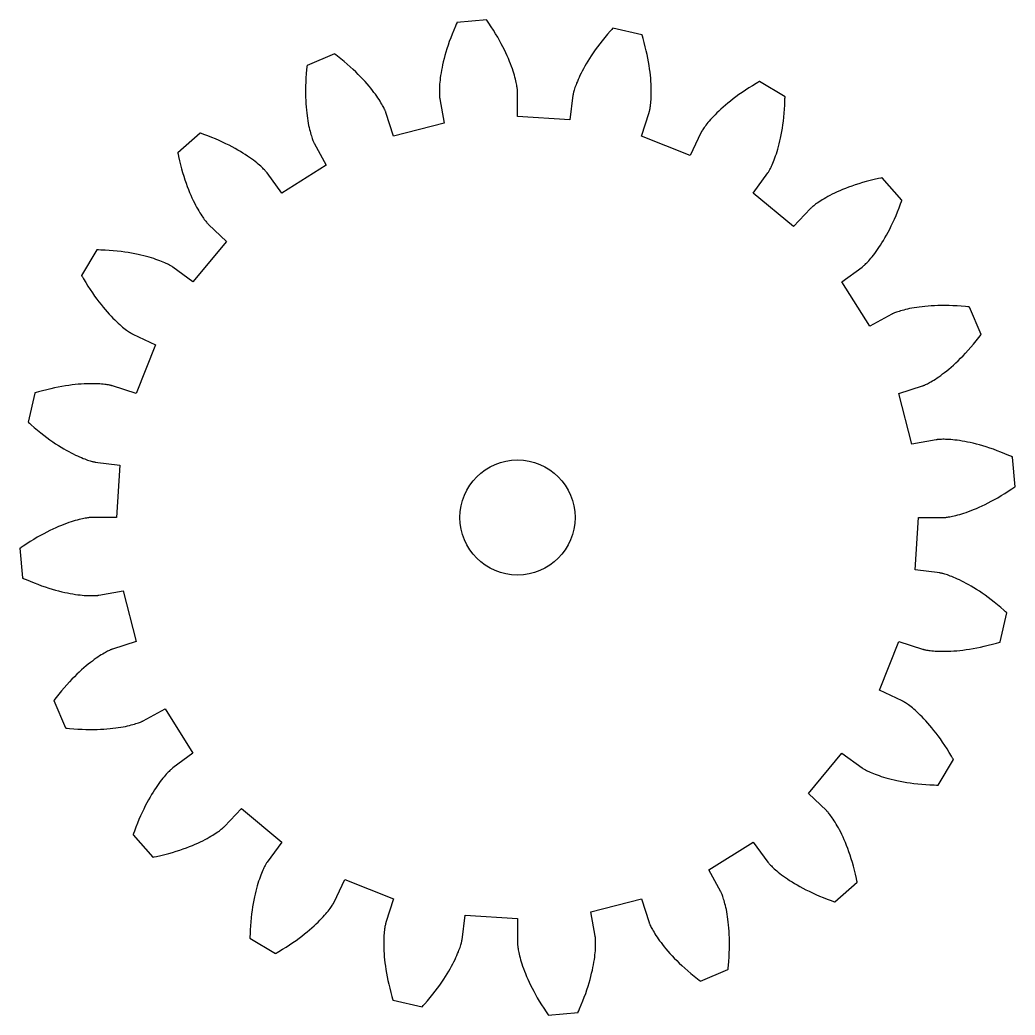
# Model space of a CAD drawing. Extents: x -167 to 32, y -85 to 62.
# Drawn here: x -19.7 to 32.2, y -23.8 to 28 of the extents above; entities that cross this region are included whole.
import ezdxf

# ---------------------------------------------------------------- set-up
doc = ezdxf.new("R2010")
doc.units = 0
doc.header["$MEASUREMENT"] = 0
doc.layers.get('0').update_dxf_attribs({"linetype": 'CONTINUOUS'})
doc.layers.add('gear', color=7, linetype='CONTINUOUS')

msp = doc.modelspace()

# ---------------------------------------------------------------- linework, layer by layer
msp.add_circle((6.264, 2.111), 3)
at = {"layer": 'gear'}
msp.add_lwpolyline([(27.172, 2.111), (28.468, 2.112), (28.478, 2.112), (28.495, 2.113), (28.519, 2.114), (28.549, 2.116), (28.586, 2.12), (28.63, 2.125), (28.68, 2.132), (28.737, 2.14), (28.8, 2.151), (28.87, 2.164), (28.946, 2.179), (29.029, 2.197), (29.117, 2.219), (29.212, 2.243), (29.313, 2.271), (29.42, 2.303), (29.533, 2.339), (29.652, 2.378), (29.776, 2.422), (29.906, 2.471), (30.041, 2.524), (30.182, 2.582), (30.328, 2.646), (30.478, 2.715), (30.634, 2.789), (30.794, 2.869), (30.959, 2.955), (31.129, 3.047), (31.302, 3.145), (31.48, 3.25), (31.662, 3.361), (31.847, 3.479), (32.036, 3.604), (32.132, 3.669), (32.18, 3.702), (32.192, 3.711), (32.198, 3.715), (32.201, 3.717), (32.202, 3.718), (32.202, 3.718), (32.202, 3.718), (32.06, 5.265), (32.06, 5.266), (32.059, 5.266), (32.058, 5.266), (32.055, 5.268), (32.048, 5.271), (32.035, 5.277), (31.981, 5.301), (31.875, 5.347), (31.667, 5.436), (31.463, 5.518), (31.264, 5.594), (31.07, 5.665), (30.882, 5.73), (30.698, 5.789), (30.521, 5.844), (30.348, 5.893), (30.182, 5.938), (30.021, 5.978), (29.866, 6.013), (29.717, 6.045), (29.575, 6.073), (29.438, 6.097), (29.308, 6.117), (29.184, 6.135), (29.066, 6.149), (28.955, 6.161), (28.851, 6.17), (28.753, 6.177), (28.662, 6.181), (28.578, 6.184), (28.5, 6.186), (28.429, 6.186), (28.365, 6.185), (28.307, 6.183), (28.256, 6.18), (28.213, 6.177), (28.176, 6.174), (28.145, 6.17), (28.122, 6.167), (28.105, 6.165), (28.095, 6.164), (26.821, 5.927), (26.149, 8.572), (27.381, 8.973), (27.391, 8.976), (27.407, 8.982), (27.429, 8.991), (27.457, 9.002), (27.491, 9.017), (27.531, 9.036), (27.577, 9.057), (27.628, 9.083), (27.685, 9.113), (27.747, 9.147), (27.815, 9.185), (27.888, 9.228), (27.966, 9.276), (28.048, 9.328), (28.136, 9.386), (28.228, 9.449), (28.324, 9.518), (28.425, 9.592), (28.529, 9.673), (28.638, 9.759), (28.75, 9.852), (28.866, 9.95), (28.985, 10.056), (29.107, 10.168), (29.232, 10.286), (29.36, 10.412), (29.49, 10.545), (29.623, 10.684), (29.757, 10.831), (29.894, 10.986), (30.032, 11.148), (30.172, 11.318), (30.313, 11.495), (30.384, 11.586), (30.42, 11.633), (30.429, 11.645), (30.433, 11.65), (30.435, 11.653), (30.436, 11.654), (30.436, 11.655), (30.436, 11.655), (29.823, 13.082), (29.822, 13.082), (29.822, 13.082), (29.821, 13.083), (29.817, 13.083), (29.81, 13.084), (29.795, 13.085), (29.737, 13.092), (29.622, 13.103), (29.396, 13.123), (29.177, 13.138), (28.964, 13.149), (28.758, 13.156), (28.559, 13.16), (28.366, 13.16), (28.18, 13.156), (28.001, 13.15), (27.829, 13.141), (27.664, 13.13), (27.505, 13.116), (27.354, 13.1), (27.21, 13.082), (27.072, 13.063), (26.942, 13.042), (26.819, 13.02), (26.703, 12.998), (26.594, 12.974), (26.491, 12.951), (26.396, 12.927), (26.308, 12.903), (26.227, 12.88), (26.153, 12.857), (26.085, 12.835), (26.024, 12.815), (25.97, 12.795), (25.923, 12.777), (25.882, 12.76), (25.848, 12.746), (25.82, 12.733), (25.799, 12.723), (25.783, 12.716), (25.774, 12.711), (24.636, 12.093), (23.179, 14.401), (24.227, 15.162), (24.235, 15.169), (24.249, 15.179), (24.267, 15.194), (24.29, 15.214), (24.318, 15.239), (24.35, 15.268), (24.387, 15.303), (24.428, 15.344), (24.473, 15.389), (24.522, 15.441), (24.574, 15.498), (24.63, 15.562), (24.69, 15.631), (24.752, 15.707), (24.817, 15.789), (24.885, 15.877), (24.956, 15.972), (25.028, 16.074), (25.103, 16.183), (25.18, 16.299), (25.258, 16.421), (25.337, 16.551), (25.418, 16.688), (25.499, 16.832), (25.582, 16.984), (25.664, 17.143), (25.747, 17.309), (25.83, 17.483), (25.913, 17.664), (25.995, 17.854), (26.077, 18.05), (26.157, 18.255), (26.237, 18.467), (26.276, 18.576), (26.295, 18.631), (26.3, 18.645), (26.302, 18.652), (26.304, 18.656), (26.304, 18.657), (26.304, 18.657), (26.304, 18.657), (25.279, 19.825), (25.279, 19.825), (25.279, 19.825), (25.278, 19.825), (25.274, 19.824), (25.267, 19.823), (25.253, 19.82), (25.195, 19.808), (25.082, 19.783), (24.861, 19.732), (24.648, 19.679), (24.443, 19.624), (24.244, 19.567), (24.053, 19.508), (23.87, 19.449), (23.694, 19.388), (23.526, 19.327), (23.365, 19.265), (23.211, 19.203), (23.065, 19.141), (22.926, 19.079), (22.794, 19.018), (22.67, 18.957), (22.552, 18.897), (22.442, 18.838), (22.338, 18.781), (22.242, 18.725), (22.152, 18.671), (22.069, 18.619), (21.992, 18.569), (21.922, 18.522), (21.858, 18.477), (21.801, 18.436), (21.75, 18.397), (21.704, 18.361), (21.665, 18.33), (21.631, 18.301), (21.603, 18.277), (21.581, 18.257), (21.563, 18.24), (21.551, 18.229), (21.544, 18.221), (20.652, 17.282), (18.554, 19.026), (19.315, 20.075), (19.321, 20.083), (19.33, 20.097), (19.343, 20.117), (19.359, 20.143), (19.378, 20.175), (19.399, 20.213), (19.424, 20.258), (19.45, 20.309), (19.479, 20.366), (19.509, 20.43), (19.542, 20.501), (19.575, 20.579), (19.61, 20.663), (19.646, 20.754), (19.683, 20.853), (19.72, 20.958), (19.758, 21.07), (19.795, 21.189), (19.833, 21.316), (19.87, 21.449), (19.906, 21.59), (19.942, 21.738), (19.976, 21.893), (20.009, 22.056), (20.04, 22.225), (20.07, 22.402), (20.097, 22.586), (20.123, 22.777), (20.145, 22.975), (20.165, 23.18), (20.182, 23.393), (20.195, 23.612), (20.205, 23.838), (20.208, 23.954), (20.21, 24.013), (20.21, 24.027), (20.21, 24.035), (20.21, 24.038), (20.21, 24.039), (20.21, 24.04), (20.21, 24.04), (18.875, 24.834), (18.875, 24.834), (18.874, 24.834), (18.874, 24.834), (18.87, 24.832), (18.864, 24.828), (18.851, 24.821), (18.8, 24.792), (18.7, 24.733), (18.506, 24.617), (18.32, 24.5), (18.141, 24.384), (17.97, 24.269), (17.807, 24.154), (17.651, 24.041), (17.502, 23.929), (17.361, 23.819), (17.227, 23.71), (17.1, 23.603), (16.98, 23.499), (16.867, 23.397), (16.761, 23.298), (16.661, 23.202), (16.568, 23.109), (16.481, 23.019), (16.401, 22.932), (16.326, 22.849), (16.257, 22.77), (16.194, 22.695), (16.137, 22.624), (16.085, 22.557), (16.038, 22.495), (15.996, 22.438), (15.959, 22.385), (15.927, 22.337), (15.9, 22.295), (15.876, 22.258), (15.857, 22.226), (15.842, 22.199), (15.83, 22.179), (15.822, 22.164), (15.818, 22.155), (15.26, 20.985), (12.725, 21.996), (13.126, 23.228), (13.128, 23.238), (13.133, 23.254), (13.139, 23.277), (13.146, 23.307), (13.154, 23.343), (13.163, 23.386), (13.172, 23.436), (13.181, 23.493), (13.191, 23.556), (13.2, 23.627), (13.209, 23.704), (13.217, 23.788), (13.224, 23.879), (13.23, 23.977), (13.235, 24.082), (13.238, 24.193), (13.239, 24.312), (13.238, 24.437), (13.234, 24.569), (13.228, 24.707), (13.219, 24.852), (13.207, 25.004), (13.192, 25.162), (13.173, 25.327), (13.151, 25.498), (13.124, 25.675), (13.094, 25.858), (13.058, 26.048), (13.019, 26.243), (12.974, 26.445), (12.924, 26.652), (12.869, 26.865), (12.809, 27.083), (12.776, 27.194), (12.759, 27.25), (12.755, 27.264), (12.753, 27.271), (12.752, 27.275), (12.752, 27.276), (12.752, 27.276), (12.751, 27.276), (11.236, 27.619), (11.236, 27.619), (11.235, 27.619), (11.235, 27.618), (11.232, 27.615), (11.227, 27.61), (11.218, 27.599), (11.178, 27.555), (11.101, 27.469), (10.953, 27.298), (10.811, 27.13), (10.677, 26.964), (10.55, 26.802), (10.43, 26.642), (10.317, 26.486), (10.21, 26.334), (10.11, 26.185), (10.016, 26.041), (9.929, 25.9), (9.847, 25.764), (9.771, 25.632), (9.7, 25.505), (9.635, 25.382), (9.575, 25.265), (9.521, 25.153), (9.471, 25.045), (9.425, 24.943), (9.384, 24.847), (9.348, 24.756), (9.315, 24.671), (9.286, 24.591), (9.261, 24.518), (9.239, 24.45), (9.22, 24.389), (9.204, 24.333), (9.191, 24.284), (9.18, 24.242), (9.172, 24.206), (9.166, 24.176), (9.161, 24.153), (9.158, 24.136), (9.157, 24.126), (8.988, 22.841), (6.264, 23.02), (6.264, 24.315), (6.264, 24.325), (6.263, 24.342), (6.262, 24.366), (6.259, 24.396), (6.256, 24.433), (6.251, 24.477), (6.244, 24.527), (6.236, 24.584), (6.225, 24.647), (6.212, 24.717), (6.197, 24.793), (6.178, 24.876), (6.157, 24.965), (6.132, 25.06), (6.104, 25.161), (6.073, 25.267), (6.037, 25.38), (5.997, 25.499), (5.953, 25.623), (5.905, 25.753), (5.851, 25.888), (5.793, 26.029), (5.73, 26.175), (5.661, 26.325), (5.587, 26.481), (5.507, 26.641), (5.421, 26.806), (5.329, 26.976), (5.231, 27.149), (5.126, 27.327), (5.015, 27.509), (4.897, 27.694), (4.772, 27.883), (4.707, 27.979), (4.673, 28.027), (4.665, 28.039), (4.661, 28.045), (4.659, 28.048), (4.658, 28.049), (4.658, 28.049), (4.658, 28.049), (3.11, 27.907), (3.11, 27.907), (3.11, 27.906), (3.11, 27.906), (3.108, 27.902), (3.105, 27.895), (3.099, 27.882), (3.075, 27.829), (3.029, 27.723), (2.94, 27.514), (2.858, 27.31), (2.781, 27.111), (2.711, 26.918), (2.646, 26.729), (2.587, 26.546), (2.532, 26.368), (2.483, 26.195), (2.438, 26.029), (2.398, 25.868), (2.362, 25.713), (2.331, 25.564), (2.303, 25.422), (2.279, 25.285), (2.259, 25.155), (2.241, 25.031), (2.227, 24.914), (2.215, 24.803), (2.206, 24.698), (2.199, 24.6), (2.194, 24.509), (2.191, 24.425), (2.19, 24.347), (2.19, 24.276), (2.191, 24.212), (2.193, 24.154), (2.196, 24.104), (2.199, 24.06), (2.202, 24.023), (2.205, 23.992), (2.208, 23.969), (2.211, 23.952), (2.212, 23.942), (2.449, 22.668), (-0.197, 21.996), (-0.597, 23.228), (-0.6, 23.238), (-0.606, 23.254), (-0.615, 23.276), (-0.627, 23.304), (-0.642, 23.338), (-0.66, 23.378), (-0.682, 23.424), (-0.707, 23.475), (-0.737, 23.532), (-0.771, 23.595), (-0.809, 23.662), (-0.852, 23.735), (-0.9, 23.813), (-0.952, 23.896), (-1.01, 23.983), (-1.074, 24.075), (-1.142, 24.171), (-1.217, 24.272), (-1.297, 24.376), (-1.383, 24.485), (-1.476, 24.597), (-1.575, 24.713), (-1.68, 24.832), (-1.792, 24.954), (-1.911, 25.079), (-2.036, 25.207), (-2.169, 25.337), (-2.309, 25.47), (-2.456, 25.605), (-2.61, 25.741), (-2.772, 25.88), (-2.942, 26.019), (-3.119, 26.16), (-3.211, 26.231), (-3.257, 26.267), (-3.269, 26.276), (-3.275, 26.28), (-3.278, 26.282), (-3.278, 26.283), (-3.279, 26.283), (-3.279, 26.283), (-4.706, 25.67), (-4.707, 25.67), (-4.707, 25.669), (-4.707, 25.668), (-4.707, 25.665), (-4.708, 25.657), (-4.71, 25.643), (-4.716, 25.584), (-4.727, 25.469), (-4.747, 25.244), (-4.762, 25.024), (-4.773, 24.812), (-4.781, 24.605), (-4.784, 24.406), (-4.784, 24.213), (-4.781, 24.027), (-4.774, 23.848), (-4.765, 23.676), (-4.754, 23.511), (-4.74, 23.352), (-4.724, 23.201), (-4.706, 23.057), (-4.687, 22.92), (-4.666, 22.789), (-4.645, 22.666), (-4.622, 22.55), (-4.599, 22.441), (-4.575, 22.339), (-4.551, 22.243), (-4.528, 22.155), (-4.504, 22.074), (-4.482, 22), (-4.46, 21.932), (-4.439, 21.871), (-4.419, 21.817), (-4.401, 21.77), (-4.384, 21.729), (-4.37, 21.695), (-4.358, 21.667), (-4.348, 21.646), (-4.34, 21.631), (-4.336, 21.622), (-3.717, 20.483), (-6.025, 19.026), (-6.787, 20.075), (-6.793, 20.083), (-6.803, 20.096), (-6.818, 20.114), (-6.838, 20.137), (-6.863, 20.165), (-6.893, 20.197), (-6.928, 20.234), (-6.968, 20.275), (-7.014, 20.32), (-7.065, 20.369), (-7.123, 20.422), (-7.186, 20.478), (-7.255, 20.537), (-7.331, 20.599), (-7.413, 20.665), (-7.501, 20.732), (-7.597, 20.803), (-7.698, 20.876), (-7.807, 20.95), (-7.923, 21.027), (-8.045, 21.105), (-8.175, 21.184), (-8.312, 21.265), (-8.456, 21.347), (-8.608, 21.429), (-8.767, 21.512), (-8.933, 21.595), (-9.107, 21.677), (-9.289, 21.76), (-9.478, 21.842), (-9.675, 21.924), (-9.879, 22.004), (-10.091, 22.084), (-10.2, 22.123), (-10.256, 22.142), (-10.269, 22.147), (-10.276, 22.15), (-10.28, 22.151), (-10.281, 22.151), (-10.281, 22.151), (-10.281, 22.151), (-11.449, 21.127), (-11.45, 21.126), (-11.449, 21.126), (-11.449, 21.125), (-11.449, 21.121), (-11.447, 21.114), (-11.444, 21.1), (-11.432, 21.043), (-11.407, 20.929), (-11.356, 20.709), (-11.303, 20.495), (-11.248, 20.29), (-11.191, 20.091), (-11.133, 19.901), (-11.073, 19.717), (-11.013, 19.542), (-10.951, 19.373), (-10.889, 19.212), (-10.827, 19.059), (-10.765, 18.912), (-10.703, 18.773), (-10.642, 18.642), (-10.581, 18.517), (-10.521, 18.399), (-10.462, 18.289), (-10.405, 18.186), (-10.349, 18.089), (-10.295, 17.999), (-10.243, 17.916), (-10.193, 17.839), (-10.146, 17.769), (-10.102, 17.706), (-10.06, 17.648), (-10.021, 17.597), (-9.986, 17.552), (-9.954, 17.512), (-9.926, 17.479), (-9.901, 17.45), (-9.881, 17.428), (-9.865, 17.41), (-9.853, 17.398), (-9.846, 17.391), (-8.906, 16.5), (-10.651, 14.401), (-11.699, 15.162), (-11.707, 15.168), (-11.721, 15.177), (-11.741, 15.19), (-11.767, 15.206), (-11.799, 15.225), (-11.838, 15.247), (-11.882, 15.271), (-11.933, 15.297), (-11.991, 15.326), (-12.055, 15.357), (-12.125, 15.389), (-12.203, 15.422), (-12.287, 15.457), (-12.379, 15.493), (-12.477, 15.53), (-12.582, 15.567), (-12.694, 15.605), (-12.814, 15.642), (-12.94, 15.68), (-13.074, 15.717), (-13.214, 15.753), (-13.362, 15.789), (-13.517, 15.823), (-13.68, 15.856), (-13.849, 15.888), (-14.026, 15.917), (-14.21, 15.945), (-14.401, 15.97), (-14.599, 15.992), (-14.805, 16.012), (-15.017, 16.029), (-15.236, 16.042), (-15.463, 16.052), (-15.578, 16.056), (-15.637, 16.057), (-15.652, 16.057), (-15.659, 16.058), (-15.663, 16.058), (-15.664, 16.058), (-15.664, 16.058), (-15.664, 16.057), (-16.458, 14.722), (-16.458, 14.722), (-16.458, 14.721), (-16.458, 14.721), (-16.456, 14.717), (-16.452, 14.711), (-16.445, 14.698), (-16.416, 14.648), (-16.358, 14.548), (-16.241, 14.353), (-16.124, 14.167), (-16.008, 13.988), (-15.893, 13.817), (-15.778, 13.654), (-15.665, 13.498), (-15.553, 13.35), (-15.443, 13.208), (-15.334, 13.074), (-15.228, 12.948), (-15.123, 12.828), (-15.022, 12.715), (-14.922, 12.608), (-14.826, 12.509), (-14.733, 12.415), (-14.643, 12.328), (-14.556, 12.248), (-14.473, 12.173), (-14.394, 12.104), (-14.319, 12.041), (-14.248, 11.984), (-14.181, 11.932), (-14.119, 11.885), (-14.062, 11.843), (-14.009, 11.807), (-13.962, 11.774), (-13.919, 11.747), (-13.882, 11.723), (-13.85, 11.704), (-13.824, 11.689), (-13.803, 11.678), (-13.788, 11.67), (-13.779, 11.665), (-12.609, 11.108), (-13.621, 8.572), (-14.853, 8.973), (-14.862, 8.976), (-14.879, 8.98), (-14.902, 8.986), (-14.931, 8.993), (-14.967, 9.001), (-15.011, 9.01), (-15.06, 9.019), (-15.117, 9.029), (-15.181, 9.038), (-15.251, 9.047), (-15.328, 9.056), (-15.412, 9.064), (-15.503, 9.071), (-15.601, 9.077), (-15.706, 9.082), (-15.818, 9.085), (-15.936, 9.086), (-16.061, 9.085), (-16.193, 9.081), (-16.331, 9.075), (-16.476, 9.066), (-16.628, 9.054), (-16.786, 9.039), (-16.951, 9.02), (-17.122, 8.998), (-17.299, 8.971), (-17.483, 8.941), (-17.672, 8.906), (-17.868, 8.866), (-18.069, 8.821), (-18.276, 8.771), (-18.489, 8.716), (-18.707, 8.656), (-18.818, 8.623), (-18.874, 8.607), (-18.889, 8.602), (-18.896, 8.6), (-18.899, 8.599), (-18.9, 8.599), (-18.9, 8.599), (-18.901, 8.599), (-19.243, 7.083), (-19.243, 7.083), (-19.243, 7.083), (-19.242, 7.082), (-19.239, 7.08), (-19.234, 7.075), (-19.223, 7.065), (-19.18, 7.025), (-19.093, 6.948), (-18.922, 6.8), (-18.754, 6.659), (-18.588, 6.525), (-18.426, 6.398), (-18.266, 6.278), (-18.11, 6.164), (-17.958, 6.058), (-17.81, 5.957), (-17.665, 5.864), (-17.524, 5.776), (-17.388, 5.694), (-17.256, 5.618), (-17.129, 5.547), (-17.007, 5.482), (-16.889, 5.423), (-16.777, 5.368), (-16.669, 5.318), (-16.568, 5.272), (-16.471, 5.231), (-16.38, 5.195), (-16.295, 5.162), (-16.215, 5.133), (-16.142, 5.108), (-16.074, 5.086), (-16.013, 5.067), (-15.958, 5.051), (-15.909, 5.038), (-15.866, 5.028), (-15.83, 5.019), (-15.8, 5.013), (-15.777, 5.008), (-15.76, 5.005), (-15.75, 5.004), (-14.466, 4.835), (-14.644, 2.111), (-15.939, 2.111), (-15.949, 2.111), (-15.966, 2.11), (-15.99, 2.109), (-16.02, 2.107), (-16.057, 2.103), (-16.101, 2.098), (-16.151, 2.091), (-16.208, 2.083), (-16.272, 2.072), (-16.341, 2.059), (-16.418, 2.044), (-16.5, 2.025), (-16.589, 2.004), (-16.684, 1.98), (-16.785, 1.952), (-16.892, 1.92), (-17.005, 1.884), (-17.123, 1.845), (-17.248, 1.801), (-17.377, 1.752), (-17.513, 1.699), (-17.653, 1.64), (-17.799, 1.577), (-17.95, 1.508), (-18.105, 1.434), (-18.266, 1.354), (-18.431, 1.268), (-18.6, 1.176), (-18.774, 1.078), (-18.951, 0.973), (-19.133, 0.862), (-19.318, 0.744), (-19.507, 0.619), (-19.603, 0.554), (-19.651, 0.52), (-19.663, 0.512), (-19.669, 0.508), (-19.672, 0.506), (-19.673, 0.505), (-19.673, 0.505), (-19.674, 0.505), (-19.531, -1.042), (-19.531, -1.043), (-19.531, -1.043), (-19.53, -1.043), (-19.526, -1.045), (-19.52, -1.048), (-19.506, -1.054), (-19.453, -1.078), (-19.347, -1.124), (-19.138, -1.213), (-18.935, -1.295), (-18.736, -1.371), (-18.542, -1.442), (-18.353, -1.507), (-18.17, -1.566), (-17.992, -1.621), (-17.82, -1.67), (-17.653, -1.715), (-17.492, -1.755), (-17.338, -1.79), (-17.189, -1.822), (-17.046, -1.85), (-16.909, -1.874), (-16.779, -1.894), (-16.655, -1.912), (-16.538, -1.926), (-16.427, -1.938), (-16.322, -1.947), (-16.225, -1.954), (-16.133, -1.958), (-16.049, -1.961), (-15.971, -1.963), (-15.9, -1.963), (-15.836, -1.962), (-15.779, -1.96), (-15.728, -1.957), (-15.684, -1.954), (-15.647, -1.951), (-15.617, -1.947), (-15.593, -1.945), (-15.576, -1.942), (-15.566, -1.941), (-14.293, -1.704), (-13.621, -4.349), (-14.853, -4.75), (-14.862, -4.753), (-14.878, -4.759), (-14.9, -4.768), (-14.928, -4.78), (-14.962, -4.794), (-15.002, -4.813), (-15.048, -4.834), (-15.099, -4.86), (-15.156, -4.89), (-15.219, -4.924), (-15.286, -4.962), (-15.359, -5.005), (-15.437, -5.053), (-15.52, -5.105), (-15.607, -5.163), (-15.699, -5.226), (-15.796, -5.295), (-15.896, -5.37), (-16.001, -5.45), (-16.109, -5.536), (-16.221, -5.629), (-16.337, -5.727), (-16.456, -5.833), (-16.578, -5.945), (-16.703, -6.063), (-16.831, -6.189), (-16.961, -6.322), (-17.094, -6.461), (-17.229, -6.609), (-17.366, -6.763), (-17.504, -6.925), (-17.644, -7.095), (-17.785, -7.272), (-17.856, -7.363), (-17.891, -7.41), (-17.9, -7.422), (-17.904, -7.428), (-17.907, -7.43), (-17.907, -7.431), (-17.908, -7.432), (-17.908, -7.432), (-17.294, -8.859), (-17.294, -8.859), (-17.293, -8.859), (-17.292, -8.86), (-17.289, -8.86), (-17.282, -8.861), (-17.267, -8.862), (-17.209, -8.869), (-17.093, -8.88), (-16.868, -8.9), (-16.649, -8.915), (-16.436, -8.926), (-16.23, -8.933), (-16.03, -8.937), (-15.837, -8.937), (-15.652, -8.934), (-15.472, -8.927), (-15.3, -8.918), (-15.135, -8.907), (-14.977, -8.893), (-14.825, -8.877), (-14.681, -8.859), (-14.544, -8.84), (-14.414, -8.819), (-14.29, -8.797), (-14.174, -8.775), (-14.065, -8.751), (-13.963, -8.728), (-13.868, -8.704), (-13.78, -8.681), (-13.698, -8.657), (-13.624, -8.634), (-13.556, -8.613), (-13.496, -8.592), (-13.442, -8.572), (-13.394, -8.554), (-13.354, -8.537), (-13.319, -8.523), (-13.292, -8.51), (-13.27, -8.5), (-13.255, -8.493), (-13.246, -8.488), (-12.107, -7.87), (-10.651, -10.178), (-11.699, -10.94), (-11.707, -10.946), (-11.72, -10.956), (-11.738, -10.971), (-11.761, -10.991), (-11.789, -11.016), (-11.822, -11.045), (-11.858, -11.08), (-11.899, -11.121), (-11.945, -11.166), (-11.993, -11.218), (-12.046, -11.275), (-12.102, -11.339), (-12.161, -11.408), (-12.224, -11.484), (-12.289, -11.566), (-12.357, -11.654), (-12.427, -11.749), (-12.5, -11.851), (-12.574, -11.96), (-12.651, -12.076), (-12.729, -12.198), (-12.809, -12.328), (-12.889, -12.465), (-12.971, -12.609), (-13.053, -12.761), (-13.136, -12.92), (-13.219, -13.086), (-13.302, -13.26), (-13.384, -13.442), (-13.467, -13.631), (-13.548, -13.828), (-13.629, -14.032), (-13.708, -14.244), (-13.747, -14.353), (-13.767, -14.408), (-13.771, -14.422), (-13.774, -14.429), (-13.775, -14.433), (-13.775, -14.434), (-13.776, -14.434), (-13.775, -14.434), (-12.751, -15.602), (-12.751, -15.602), (-12.75, -15.602), (-12.749, -15.602), (-12.746, -15.601), (-12.738, -15.6), (-12.724, -15.597), (-12.667, -15.585), (-12.554, -15.56), (-12.333, -15.509), (-12.12, -15.456), (-11.914, -15.401), (-11.716, -15.344), (-11.525, -15.286), (-11.342, -15.226), (-11.166, -15.165), (-10.997, -15.104), (-10.836, -15.042), (-10.683, -14.98), (-10.537, -14.918), (-10.398, -14.856), (-10.266, -14.795), (-10.141, -14.734), (-10.024, -14.674), (-9.913, -14.615), (-9.81, -14.558), (-9.713, -14.502), (-9.623, -14.448), (-9.54, -14.396), (-9.464, -14.346), (-9.394, -14.299), (-9.33, -14.254), (-9.272, -14.213), (-9.221, -14.174), (-9.176, -14.139), (-9.136, -14.107), (-9.103, -14.078), (-9.075, -14.054), (-9.052, -14.034), (-9.035, -14.017), (-9.023, -14.006), (-9.015, -13.999), (-8.124, -13.059), (-6.025, -14.804), (-6.787, -15.852), (-6.792, -15.86), (-6.802, -15.874), (-6.814, -15.894), (-6.83, -15.92), (-6.849, -15.952), (-6.871, -15.99), (-6.895, -16.035), (-6.922, -16.086), (-6.95, -16.143), (-6.981, -16.208), (-7.013, -16.278), (-7.047, -16.356), (-7.082, -16.44), (-7.118, -16.531), (-7.154, -16.63), (-7.191, -16.735), (-7.229, -16.847), (-7.267, -16.966), (-7.304, -17.093), (-7.341, -17.226), (-7.378, -17.367), (-7.413, -17.515), (-7.447, -17.67), (-7.48, -17.833), (-7.512, -18.002), (-7.541, -18.179), (-7.569, -18.363), (-7.594, -18.554), (-7.617, -18.752), (-7.636, -18.957), (-7.653, -19.17), (-7.666, -19.389), (-7.676, -19.615), (-7.68, -19.731), (-7.681, -19.79), (-7.682, -19.804), (-7.682, -19.812), (-7.682, -19.815), (-7.682, -19.816), (-7.682, -19.817), (-7.682, -19.817), (-6.346, -20.611), (-6.346, -20.611), (-6.346, -20.611), (-6.345, -20.611), (-6.342, -20.609), (-6.335, -20.605), (-6.323, -20.598), (-6.272, -20.569), (-6.172, -20.51), (-5.978, -20.394), (-5.791, -20.277), (-5.613, -20.161), (-5.442, -20.046), (-5.278, -19.931), (-5.122, -19.818), (-4.974, -19.706), (-4.833, -19.596), (-4.699, -19.487), (-4.572, -19.381), (-4.452, -19.276), (-4.339, -19.174), (-4.233, -19.075), (-4.133, -18.979), (-4.04, -18.886), (-3.953, -18.796), (-3.872, -18.709), (-3.797, -18.626), (-3.729, -18.547), (-3.666, -18.472), (-3.608, -18.401), (-3.556, -18.334), (-3.509, -18.272), (-3.468, -18.215), (-3.431, -18.162), (-3.399, -18.114), (-3.371, -18.072), (-3.348, -18.035), (-3.329, -18.003), (-3.313, -17.976), (-3.302, -17.956), (-3.294, -17.941), (-3.289, -17.932), (-2.732, -16.762), (-0.197, -17.773), (-0.597, -19.005), (-0.6, -19.015), (-0.604, -19.031), (-0.61, -19.054), (-0.617, -19.084), (-0.625, -19.12), (-0.634, -19.163), (-0.643, -19.213), (-0.653, -19.27), (-0.662, -19.333), (-0.672, -19.404), (-0.68, -19.481), (-0.688, -19.565), (-0.696, -19.656), (-0.702, -19.754), (-0.706, -19.859), (-0.709, -19.97), (-0.71, -20.089), (-0.709, -20.214), (-0.706, -20.346), (-0.7, -20.484), (-0.691, -20.629), (-0.679, -20.781), (-0.663, -20.939), (-0.645, -21.104), (-0.622, -21.275), (-0.596, -21.452), (-0.565, -21.635), (-0.53, -21.825), (-0.49, -22.02), (-0.445, -22.222), (-0.396, -22.429), (-0.341, -22.642), (-0.28, -22.86), (-0.248, -22.971), (-0.231, -23.027), (-0.227, -23.041), (-0.225, -23.048), (-0.223, -23.052), (-0.223, -23.053), (-0.223, -23.053), (-0.223, -23.053), (1.293, -23.396), (1.293, -23.396), (1.293, -23.396), (1.294, -23.395), (1.296, -23.392), (1.301, -23.387), (1.311, -23.376), (1.35, -23.333), (1.427, -23.246), (1.576, -23.075), (1.717, -22.907), (1.851, -22.741), (1.978, -22.579), (2.098, -22.419), (2.211, -22.263), (2.318, -22.111), (2.418, -21.962), (2.512, -21.818), (2.6, -21.677), (2.682, -21.541), (2.758, -21.409), (2.828, -21.282), (2.893, -21.16), (2.953, -21.042), (3.008, -20.93), (3.058, -20.822), (3.103, -20.72), (3.144, -20.624), (3.181, -20.533), (3.214, -20.448), (3.243, -20.368), (3.268, -20.295), (3.29, -20.227), (3.309, -20.166), (3.324, -20.111), (3.338, -20.062), (3.348, -20.019), (3.357, -19.983), (3.363, -19.953), (3.367, -19.93), (3.37, -19.913), (3.372, -19.903), (3.541, -18.619), (6.264, -18.797), (6.264, -20.092), (6.265, -20.102), (6.265, -20.119), (6.267, -20.143), (6.269, -20.173), (6.273, -20.21), (6.278, -20.254), (6.284, -20.304), (6.293, -20.361), (6.304, -20.424), (6.316, -20.494), (6.332, -20.57), (6.35, -20.653), (6.372, -20.742), (6.396, -20.837), (6.424, -20.938), (6.456, -21.045), (6.491, -21.157), (6.531, -21.276), (6.575, -21.4), (6.624, -21.53), (6.677, -21.665), (6.735, -21.806), (6.799, -21.952), (6.867, -22.103), (6.942, -22.258), (7.022, -22.419), (7.107, -22.584), (7.199, -22.753), (7.298, -22.927), (7.402, -23.104), (7.514, -23.286), (7.632, -23.471), (7.757, -23.66), (7.822, -23.756), (7.855, -23.804), (7.864, -23.816), (7.868, -23.822), (7.87, -23.825), (7.871, -23.826), (7.871, -23.826), (7.871, -23.826), (9.418, -23.684), (9.418, -23.684), (9.419, -23.683), (9.419, -23.683), (9.42, -23.679), (9.423, -23.673), (9.43, -23.659), (9.453, -23.606), (9.5, -23.5), (9.589, -23.291), (9.671, -23.087), (9.747, -22.888), (9.818, -22.695), (9.883, -22.506), (9.942, -22.323), (9.996, -22.145), (10.046, -21.973), (10.09, -21.806), (10.13, -21.645), (10.166, -21.49), (10.198, -21.342), (10.225, -21.199), (10.249, -21.062), (10.27, -20.932), (10.287, -20.808), (10.302, -20.691), (10.313, -20.58), (10.323, -20.475), (10.329, -20.377), (10.334, -20.286), (10.337, -20.202), (10.338, -20.124), (10.338, -20.053), (10.337, -19.989), (10.335, -19.931), (10.333, -19.881), (10.33, -19.837), (10.326, -19.8), (10.323, -19.77), (10.32, -19.746), (10.318, -19.729), (10.316, -19.719), (10.08, -18.446), (12.725, -17.773), (13.126, -19.005), (13.129, -19.015), (13.135, -19.031), (13.144, -19.053), (13.155, -19.081), (13.17, -19.115), (13.188, -19.155), (13.21, -19.201), (13.236, -19.252), (13.266, -19.309), (13.299, -19.372), (13.338, -19.439), (13.381, -19.512), (13.428, -19.59), (13.481, -19.673), (13.539, -19.76), (13.602, -19.852), (13.671, -19.948), (13.745, -20.049), (13.826, -20.154), (13.912, -20.262), (14.004, -20.374), (14.103, -20.49), (14.208, -20.609), (14.32, -20.731), (14.439, -20.856), (14.565, -20.984), (14.697, -21.114), (14.837, -21.247), (14.984, -21.382), (15.139, -21.518), (15.301, -21.657), (15.47, -21.797), (15.648, -21.938), (15.739, -22.008), (15.786, -22.044), (15.797, -22.053), (15.803, -22.057), (15.806, -22.06), (15.807, -22.06), (15.807, -22.06), (15.808, -22.06), (17.235, -21.447), (17.235, -21.447), (17.235, -21.446), (17.235, -21.445), (17.236, -21.442), (17.237, -21.434), (17.238, -21.42), (17.244, -21.362), (17.256, -21.246), (17.276, -21.021), (17.291, -20.801), (17.302, -20.589), (17.309, -20.382), (17.313, -20.183), (17.313, -19.99), (17.309, -19.804), (17.303, -19.625), (17.294, -19.453), (17.282, -19.288), (17.268, -19.129), (17.253, -18.978), (17.235, -18.834), (17.215, -18.697), (17.195, -18.566), (17.173, -18.443), (17.15, -18.327), (17.127, -18.218), (17.104, -18.116), (17.08, -18.021), (17.056, -17.932), (17.033, -17.851), (17.01, -17.777), (16.988, -17.709), (16.967, -17.648), (16.948, -17.594), (16.929, -17.547), (16.913, -17.506), (16.898, -17.472), (16.886, -17.444), (16.876, -17.423), (16.869, -17.408), (16.864, -17.399), (16.246, -16.26), (18.554, -14.804), (19.315, -15.852), (19.321, -15.86), (19.332, -15.873), (19.347, -15.891), (19.367, -15.914), (19.391, -15.942), (19.421, -15.975), (19.456, -16.011), (19.496, -16.052), (19.542, -16.097), (19.594, -16.146), (19.651, -16.199), (19.714, -16.255), (19.784, -16.314), (19.859, -16.376), (19.942, -16.442), (20.03, -16.51), (20.125, -16.58), (20.227, -16.653), (20.336, -16.727), (20.451, -16.804), (20.574, -16.882), (20.704, -16.961), (20.841, -17.042), (20.985, -17.124), (21.136, -17.206), (21.295, -17.289), (21.462, -17.372), (21.636, -17.455), (21.817, -17.537), (22.006, -17.619), (22.203, -17.701), (22.408, -17.782), (22.62, -17.861), (22.729, -17.9), (22.784, -17.919), (22.798, -17.924), (22.805, -17.927), (22.808, -17.928), (22.809, -17.928), (22.81, -17.928), (22.81, -17.928), (23.978, -16.904), (23.978, -16.903), (23.978, -16.903), (23.978, -16.902), (23.977, -16.899), (23.976, -16.891), (23.973, -16.877), (23.961, -16.82), (23.936, -16.706), (23.885, -16.486), (23.832, -16.272), (23.777, -16.067), (23.72, -15.868), (23.661, -15.678), (23.602, -15.494), (23.541, -15.319), (23.48, -15.15), (23.418, -14.989), (23.356, -14.836), (23.294, -14.689), (23.232, -14.55), (23.17, -14.419), (23.11, -14.294), (23.05, -14.177), (22.991, -14.066), (22.933, -13.963), (22.878, -13.866), (22.824, -13.776), (22.772, -13.693), (22.722, -13.616), (22.675, -13.546), (22.63, -13.483), (22.588, -13.425), (22.55, -13.374), (22.514, -13.329), (22.482, -13.289), (22.454, -13.256), (22.43, -13.227), (22.409, -13.205), (22.393, -13.188), (22.381, -13.175), (22.374, -13.168), (21.434, -12.277), (23.179, -10.178), (24.227, -10.939), (24.236, -10.945), (24.25, -10.955), (24.27, -10.967), (24.296, -10.983), (24.328, -11.002), (24.366, -11.024), (24.411, -11.048), (24.462, -11.074), (24.519, -11.103), (24.583, -11.134), (24.654, -11.166), (24.732, -11.2), (24.816, -11.234), (24.907, -11.27), (25.005, -11.307), (25.111, -11.344), (25.223, -11.382), (25.342, -11.419), (25.469, -11.457), (25.602, -11.494), (25.743, -11.53), (25.891, -11.566), (26.046, -11.6), (26.208, -11.633), (26.378, -11.665), (26.555, -11.694), (26.739, -11.722), (26.93, -11.747), (27.128, -11.769), (27.333, -11.789), (27.546, -11.806), (27.765, -11.819), (27.991, -11.829), (28.107, -11.833), (28.166, -11.834), (28.18, -11.834), (28.188, -11.835), (28.191, -11.835), (28.192, -11.835), (28.193, -11.835), (28.193, -11.835), (28.987, -10.499), (28.987, -10.499), (28.987, -10.499), (28.986, -10.498), (28.985, -10.495), (28.981, -10.488), (28.974, -10.475), (28.944, -10.425), (28.886, -10.325), (28.769, -10.13), (28.653, -9.944), (28.537, -9.765), (28.421, -9.595), (28.307, -9.431), (28.194, -9.275), (28.082, -9.127), (27.971, -8.986), (27.863, -8.852), (27.756, -8.725), (27.652, -8.605), (27.55, -8.492), (27.451, -8.385), (27.355, -8.286), (27.261, -8.192), (27.171, -8.106), (27.085, -8.025), (27.002, -7.95), (26.923, -7.881), (26.848, -7.818), (26.777, -7.761), (26.71, -7.709), (26.648, -7.662), (26.59, -7.62), (26.538, -7.584), (26.49, -7.551), (26.448, -7.524), (26.41, -7.501), (26.378, -7.481), (26.352, -7.466), (26.331, -7.455), (26.317, -7.447), (26.307, -7.442), (25.138, -6.885), (26.149, -4.349), (27.381, -4.75), (27.391, -4.753), (27.407, -4.757), (27.43, -4.763), (27.46, -4.77), (27.496, -4.778), (27.539, -4.787), (27.589, -4.796), (27.646, -4.806), (27.709, -4.815), (27.78, -4.824), (27.857, -4.833), (27.941, -4.841), (28.032, -4.848), (28.13, -4.854), (28.235, -4.859), (28.346, -4.862), (28.465, -4.863), (28.59, -4.862), (28.721, -4.858), (28.86, -4.852), (29.005, -4.843), (29.157, -4.831), (29.315, -4.816), (29.48, -4.797), (29.651, -4.775), (29.828, -4.748), (30.011, -4.718), (30.201, -4.683), (30.396, -4.643), (30.598, -4.598), (30.805, -4.548), (31.017, -4.493), (31.236, -4.433), (31.347, -4.4), (31.403, -4.384), (31.417, -4.379), (31.424, -4.377), (31.428, -4.376), (31.429, -4.376), (31.429, -4.376), (31.429, -4.376), (31.772, -2.86), (31.772, -2.86), (31.771, -2.86), (31.771, -2.859), (31.768, -2.857), (31.763, -2.852), (31.752, -2.842), (31.708, -2.803), (31.622, -2.725), (31.451, -2.577), (31.282, -2.436), (31.117, -2.302), (30.954, -2.175), (30.795, -2.055), (30.639, -1.941), (30.487, -1.835), (30.338, -1.735), (30.193, -1.641), (30.053, -1.553), (29.917, -1.471), (29.785, -1.395), (29.658, -1.325), (29.535, -1.259), (29.418, -1.2), (29.305, -1.145), (29.198, -1.095), (29.096, -1.049), (29, -1.009), (28.909, -0.972), (28.823, -0.939), (28.744, -0.91), (28.67, -0.885), (28.603, -0.863), (28.542, -0.844), (28.486, -0.828), (28.437, -0.815), (28.395, -0.805), (28.358, -0.796), (28.329, -0.79), (28.305, -0.785), (28.289, -0.782), (28.279, -0.781), (26.994, -0.612)], close=True, dxfattribs=at)

doc.saveas('drawing.dxf')
